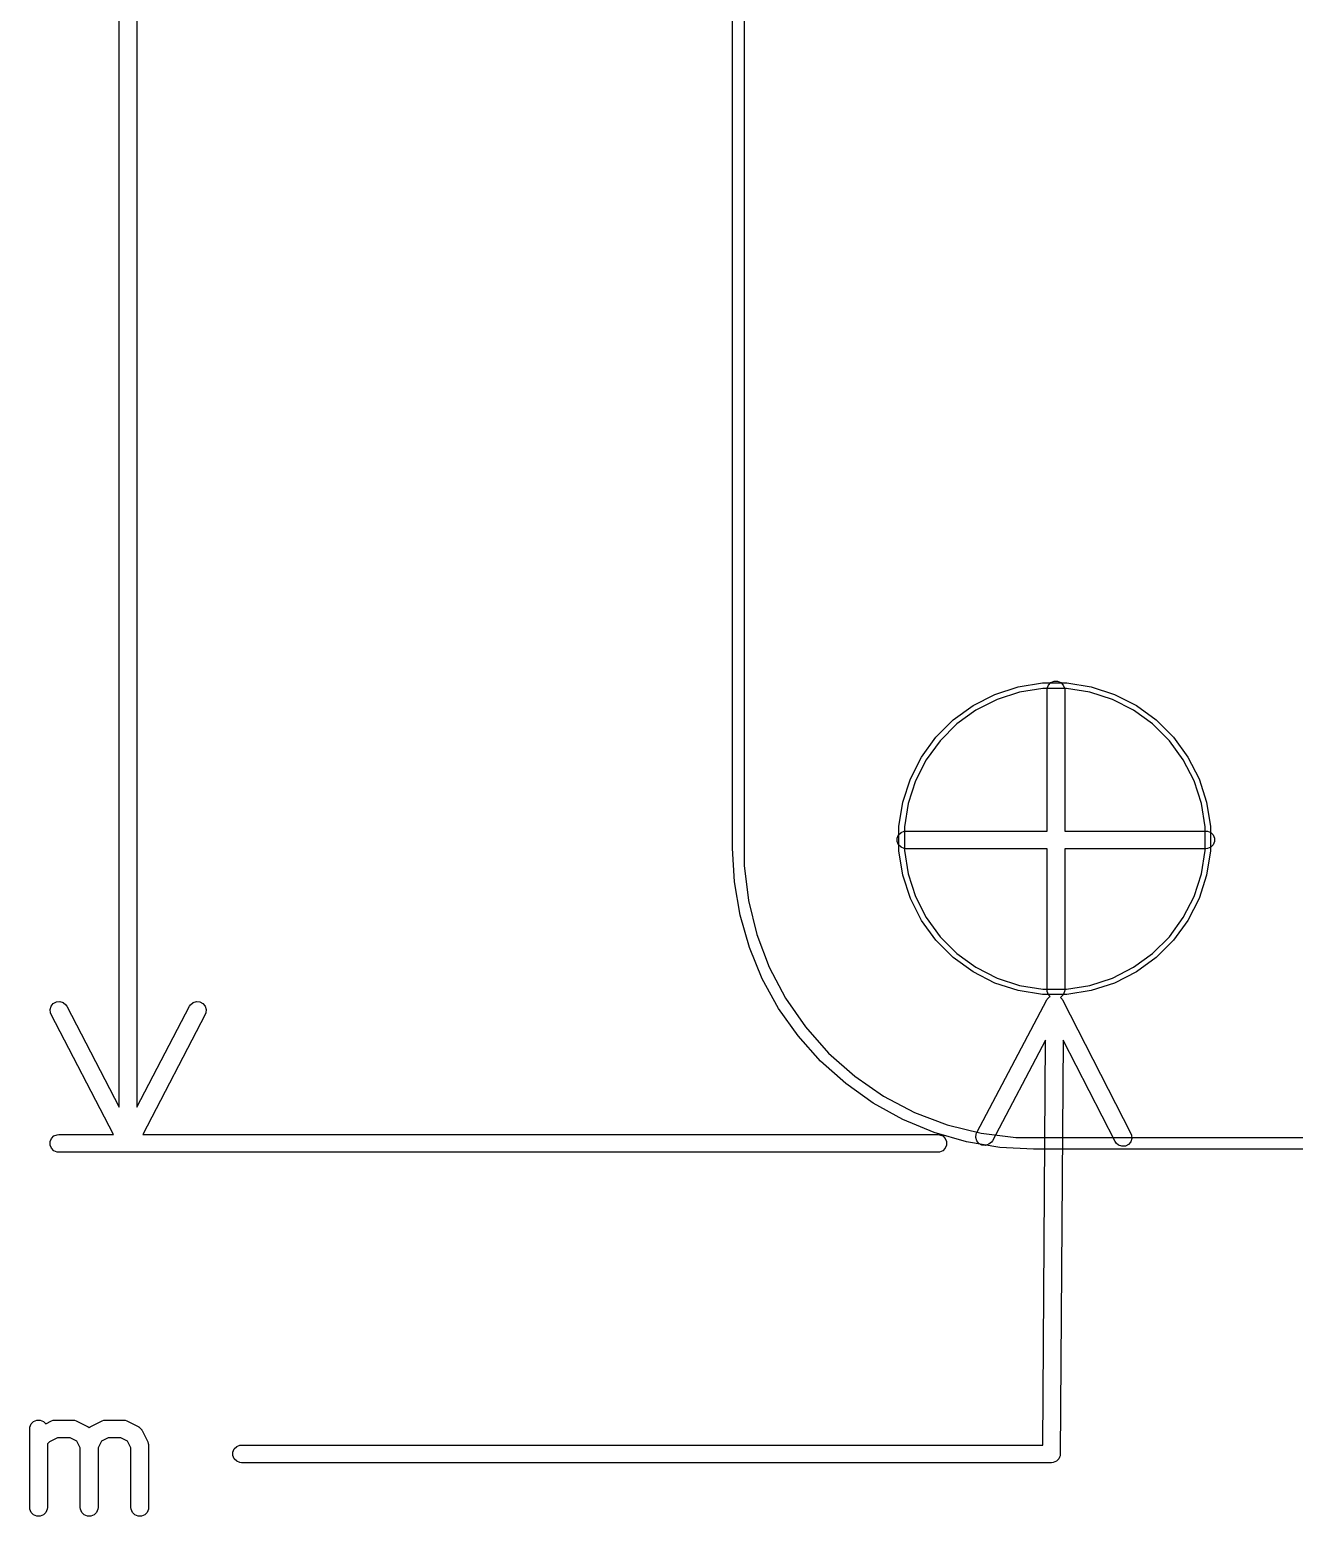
# Model space of a CAD drawing. Header units: inches. Extents: x 4.8 to 6.93, y -5.65 to -3.45.
# Drawn here: x 5.1572 to 5.579, y -5.6527 to -5.1571 of the extents above; entities that cross this region are included whole.
import ezdxf

# ---------------------------------------------------------------- set-up
doc = ezdxf.new("R2010")
doc.units = ezdxf.units.IN
doc.header["$MEASUREMENT"] = 0
doc.layers.add('F.Silkscreen', color=41, linetype='CONTINUOUS', true_color=0xf2eda1)

msp = doc.modelspace()

# ---------------------------------------------------------------- linework, layer by layer
at = {"layer": 'F.Silkscreen', "linetype": 'CONTINUOUS'}
for p, q in [((5.1871, -5.51634), (5.1871, -3.9448)), ((5.193, -3.9448), (5.193, -5.51634)), ((5.39162, -5.42998), (5.39162, -4.03116)), ((5.39556, -4.03116), (5.39556, -5.42998)), ((5.47916, -5.37869), (5.48694, -5.37616)), ((5.48694, -5.37616), (5.49502, -5.37488)), ((5.49516, -5.37669), (5.48736, -5.37792)), ((5.49502, -5.37488), (5.50319, -5.37488)), ((5.50305, -5.37669), (5.49516, -5.37669)), ((5.49654, -5.37722), (5.4966, -5.37664)), ((5.49654, -5.42427), (5.49654, -5.37722)), ((5.4966, -5.37664), (5.49704, -5.37558)), ((5.49704, -5.37558), (5.49786, -5.37477)), ((5.49786, -5.37477), (5.49892, -5.37432)), ((5.49892, -5.37432), (5.50007, -5.37432)), ((5.50007, -5.37432), (5.50114, -5.37477)), ((5.50114, -5.37477), (5.50195, -5.37558)), ((5.50195, -5.37558), (5.50239, -5.37664)), ((5.50239, -5.37664), (5.50245, -5.37722)), ((5.50245, -5.37722), (5.50245, -5.42427)), ((5.51084, -5.37792), (5.50305, -5.37669)), ((5.50319, -5.37488), (5.51127, -5.37616)), ((5.51127, -5.37616), (5.51904, -5.37869)), ((5.46526, -5.38721), (5.47188, -5.3824)), ((5.47188, -5.3824), (5.47916, -5.37869)), ((5.47986, -5.38036), (5.47283, -5.38395)), ((5.48736, -5.37792), (5.47986, -5.38036)), ((5.51835, -5.38036), (5.51084, -5.37792)), ((5.52538, -5.38395), (5.51835, -5.38036)), ((5.51904, -5.37869), (5.52633, -5.3824)), ((5.52633, -5.3824), (5.53294, -5.38721)), ((5.45948, -5.39299), (5.46526, -5.38721)), ((5.47283, -5.38395), (5.46644, -5.38858)), ((5.53177, -5.38858), (5.52538, -5.38395)), ((5.53294, -5.38721), (5.53873, -5.39299)), ((5.46644, -5.38858), (5.46086, -5.39416)), ((5.53735, -5.39416), (5.53177, -5.38858)), ((5.45468, -5.3996), (5.45948, -5.39299)), ((5.46086, -5.39416), (5.45622, -5.40055)), ((5.54199, -5.40055), (5.53735, -5.39416)), ((5.53873, -5.39299), (5.54353, -5.3996)), ((5.45096, -5.40689), (5.45468, -5.3996)), ((5.45622, -5.40055), (5.45264, -5.40758)), ((5.54557, -5.40758), (5.54199, -5.40055)), ((5.54353, -5.3996), (5.54724, -5.40689)), ((5.44844, -5.41466), (5.45096, -5.40689)), ((5.54724, -5.40689), (5.54977, -5.41466)), ((5.45264, -5.40758), (5.4502, -5.41509)), ((5.54801, -5.41509), (5.54557, -5.40758)), ((5.44716, -5.42274), (5.44844, -5.41466)), ((5.4502, -5.41509), (5.44897, -5.42288)), ((5.54924, -5.42288), (5.54801, -5.41509)), ((5.54977, -5.41466), (5.55105, -5.42274)), ((5.4466, -5.42664), (5.44704, -5.42558)), ((5.4466, -5.4278), (5.4466, -5.42664)), ((5.44704, -5.42558), (5.44786, -5.42477)), ((5.44716, -5.42288), (5.44716, -5.42274)), ((5.44716, -5.43092), (5.44716, -5.42288)), ((5.44786, -5.42477), (5.44892, -5.42432)), ((5.44892, -5.42432), (5.4495, -5.42427)), ((5.44897, -5.42288), (5.44897, -5.43077)), ((5.4495, -5.42427), (5.49654, -5.42427)), ((5.50245, -5.42427), (5.5495, -5.42427)), ((5.54924, -5.43077), (5.54924, -5.42288)), ((5.5495, -5.42427), (5.55007, -5.42432)), ((5.55007, -5.42432), (5.55114, -5.42477)), ((5.55105, -5.42274), (5.55105, -5.43092)), ((5.55114, -5.42477), (5.55195, -5.42558)), ((5.55195, -5.42558), (5.55239, -5.42664)), ((5.55239, -5.42664), (5.55239, -5.4278)), ((5.39225, -5.44122), (5.39162, -5.42998)), ((5.39556, -5.42998), (5.39556, -5.42998)), ((5.39556, -5.42998), (5.39556, -5.43581)), ((5.44704, -5.42886), (5.4466, -5.4278)), ((5.44786, -5.42968), (5.44704, -5.42886)), ((5.44844, -5.43899), (5.44716, -5.43092)), ((5.44892, -5.43012), (5.44786, -5.42968)), ((5.4495, -5.43017), (5.44892, -5.43012)), ((5.44897, -5.43077), (5.4502, -5.43857)), ((5.49654, -5.43017), (5.4495, -5.43017)), ((5.49654, -5.47722), (5.49654, -5.43017)), ((5.5495, -5.43017), (5.50245, -5.43017)), ((5.50245, -5.43017), (5.50245, -5.47722)), ((5.54801, -5.43857), (5.54924, -5.43077)), ((5.55007, -5.43012), (5.5495, -5.43017)), ((5.55105, -5.43092), (5.54977, -5.43899)), ((5.55114, -5.42968), (5.55007, -5.43012)), ((5.55195, -5.42886), (5.55114, -5.42968)), ((5.55239, -5.4278), (5.55195, -5.42886)), ((5.39556, -5.43581), (5.39697, -5.4474)), ((5.39414, -5.45232), (5.39225, -5.44122)), ((5.45096, -5.44677), (5.44844, -5.43899)), ((5.4502, -5.43857), (5.45264, -5.44607)), ((5.54557, -5.44607), (5.54801, -5.43857)), ((5.54977, -5.43899), (5.54724, -5.44677)), ((5.45468, -5.45405), (5.45096, -5.44677)), ((5.45264, -5.44607), (5.45622, -5.45311)), ((5.54199, -5.45311), (5.54557, -5.44607)), ((5.54724, -5.44677), (5.54353, -5.45405)), ((5.39697, -5.4474), (5.39976, -5.45873)), ((5.39726, -5.46314), (5.39414, -5.45232)), ((5.45948, -5.46067), (5.45468, -5.45405)), ((5.45622, -5.45311), (5.46086, -5.45949)), ((5.53735, -5.45949), (5.54199, -5.45311)), ((5.54353, -5.45405), (5.53873, -5.46067)), ((5.39976, -5.45873), (5.4039, -5.46964)), ((5.46526, -5.46645), (5.45948, -5.46067)), ((5.46086, -5.45949), (5.46644, -5.46507)), ((5.53177, -5.46507), (5.53735, -5.45949)), ((5.53873, -5.46067), (5.53294, -5.46645)), ((5.40156, -5.47354), (5.39726, -5.46314)), ((5.47188, -5.47126), (5.46526, -5.46645)), ((5.46644, -5.46507), (5.47283, -5.46971)), ((5.52538, -5.46971), (5.53177, -5.46507)), ((5.53294, -5.46645), (5.52633, -5.47126)), ((5.4039, -5.46964), (5.40932, -5.47997)), ((5.47916, -5.47497), (5.47188, -5.47126)), ((5.47283, -5.46971), (5.47986, -5.47329)), ((5.51835, -5.47329), (5.52538, -5.46971)), ((5.52633, -5.47126), (5.51904, -5.47497)), ((5.40701, -5.48339), (5.40156, -5.47354)), ((5.48694, -5.47749), (5.47916, -5.47497)), ((5.47986, -5.47329), (5.48736, -5.47573)), ((5.48736, -5.47573), (5.49516, -5.47697)), ((5.50305, -5.47697), (5.51084, -5.47573)), ((5.51084, -5.47573), (5.51835, -5.47329)), ((5.51904, -5.47497), (5.51127, -5.47749)), ((5.16437, -5.48263), (5.16511, -5.48175)), ((5.16511, -5.48175), (5.16613, -5.48122)), ((5.16613, -5.48122), (5.16728, -5.48112)), ((5.16728, -5.48112), (5.16838, -5.48146)), ((5.16838, -5.48146), (5.16926, -5.4822)), ((5.21083, -5.4822), (5.21172, -5.48146)), ((5.21172, -5.48146), (5.21281, -5.48112)), ((5.21281, -5.48112), (5.21396, -5.48122)), ((5.21396, -5.48122), (5.21498, -5.48175)), ((5.21498, -5.48175), (5.21572, -5.48263)), ((5.40932, -5.47997), (5.41595, -5.48957)), ((5.47309, -5.52475), (5.49649, -5.48056)), ((5.49502, -5.47877), (5.48694, -5.47749)), ((5.50319, -5.47877), (5.49502, -5.47877)), ((5.49516, -5.47697), (5.50305, -5.47697)), ((5.49649, -5.48056), (5.49652, -5.48053)), ((5.49652, -5.48053), (5.49653, -5.48051)), ((5.49653, -5.48051), (5.49656, -5.48047)), ((5.4966, -5.4778), (5.49654, -5.47722)), ((5.49656, -5.48047), (5.49663, -5.48036)), ((5.49704, -5.47886), (5.4966, -5.4778)), ((5.49663, -5.48036), (5.49666, -5.48029)), ((5.49666, -5.48029), (5.49671, -5.48024)), ((5.49671, -5.48024), (5.49681, -5.48008)), ((5.49681, -5.48008), (5.49706, -5.47988)), ((5.49761, -5.47943), (5.49704, -5.47886)), ((5.49706, -5.47988), (5.49727, -5.47963)), ((5.49727, -5.47963), (5.49739, -5.47957)), ((5.49739, -5.47957), (5.49748, -5.47948)), ((5.49748, -5.47948), (5.4976, -5.47943)), ((5.4976, -5.47943), (5.49761, -5.47943)), ((5.50114, -5.47968), (5.50102, -5.47972)), ((5.50102, -5.47972), (5.50117, -5.4799)), ((5.50195, -5.47886), (5.50114, -5.47968)), ((5.50117, -5.4799), (5.50142, -5.48011)), ((5.50142, -5.48011), (5.50152, -5.48027)), ((5.50152, -5.48027), (5.50157, -5.48032)), ((5.50157, -5.48032), (5.5016, -5.48039)), ((5.5016, -5.48039), (5.50167, -5.48051)), ((5.50167, -5.48051), (5.5017, -5.48054)), ((5.5017, -5.48054), (5.50171, -5.48056)), ((5.50171, -5.48056), (5.50173, -5.4806)), ((5.50173, -5.4806), (5.5245, -5.52512)), ((5.50239, -5.4778), (5.50195, -5.47886)), ((5.50245, -5.47722), (5.50239, -5.4778)), ((5.51127, -5.47749), (5.50319, -5.47877)), ((5.16403, -5.48373), (5.16437, -5.48263)), ((5.16413, -5.48488), (5.16403, -5.48373)), ((5.16434, -5.48541), (5.16413, -5.48488)), ((5.18518, -5.52545), (5.16434, -5.48541)), ((5.16926, -5.4822), (5.16958, -5.48269)), ((5.16958, -5.48269), (5.1871, -5.51634)), ((5.193, -5.51634), (5.21052, -5.48269)), ((5.21576, -5.48541), (5.19491, -5.52545)), ((5.21052, -5.48269), (5.21083, -5.4822)), ((5.21572, -5.48263), (5.21607, -5.48373)), ((5.21597, -5.48488), (5.21576, -5.48541)), ((5.21607, -5.48373), (5.21597, -5.48488)), ((5.41353, -5.49257), (5.40701, -5.48339)), ((5.41595, -5.48957), (5.42369, -5.49831)), ((5.42103, -5.50097), (5.41353, -5.49257)), ((5.49606, -5.49399), (5.47831, -5.52751)), ((5.49509, -5.62899), (5.49606, -5.49399)), ((5.50197, -5.49403), (5.50098, -5.63196)), ((5.51924, -5.52781), (5.50197, -5.49403)), ((5.42942, -5.50847), (5.42103, -5.50097)), ((5.42369, -5.49831), (5.43242, -5.50605)), ((5.43242, -5.50605), (5.44202, -5.51267)), ((5.4386, -5.51498), (5.42942, -5.50847)), ((5.44846, -5.52043), (5.4386, -5.51498)), ((5.44202, -5.51267), (5.45236, -5.5181)), ((5.45886, -5.52474), (5.44846, -5.52043)), ((5.45236, -5.5181), (5.46327, -5.52224)), ((5.16451, -5.52676), (5.16532, -5.52595)), ((5.16532, -5.52595), (5.16639, -5.52551)), ((5.16639, -5.52551), (5.16696, -5.52545)), ((5.16696, -5.52545), (5.18518, -5.52545)), ((5.19491, -5.52545), (5.46013, -5.52545)), ((5.46968, -5.52785), (5.45886, -5.52474)), ((5.46013, -5.52545), (5.4607, -5.52551)), ((5.4607, -5.52551), (5.46177, -5.52595)), ((5.46177, -5.52595), (5.46258, -5.52676)), ((5.46327, -5.52224), (5.4746, -5.52503)), ((5.47276, -5.52643), (5.47287, -5.52528)), ((5.4731, -5.52753), (5.47276, -5.52643)), ((5.47287, -5.52528), (5.47309, -5.52475)), ((5.4746, -5.52503), (5.48618, -5.52643)), ((5.48618, -5.52643), (5.49202, -5.52643)), ((5.49202, -5.52643), (5.49202, -5.52643)), ((5.49202, -5.52643), (6.67036, -5.52643)), ((5.5245, -5.52512), (5.52471, -5.52566)), ((5.52471, -5.52566), (5.5248, -5.5268)), ((5.16407, -5.52783), (5.16451, -5.52676)), ((5.16407, -5.52898), (5.16407, -5.52783)), ((5.16451, -5.53004), (5.16407, -5.52898)), ((5.16532, -5.53086), (5.16451, -5.53004)), ((5.16639, -5.5313), (5.16532, -5.53086)), ((5.16696, -5.53135), (5.16639, -5.5313)), ((5.46013, -5.53135), (5.16696, -5.53135)), ((5.4607, -5.5313), (5.46013, -5.53135)), ((5.46177, -5.53086), (5.4607, -5.5313)), ((5.46258, -5.53004), (5.46177, -5.53086)), ((5.46258, -5.52676), (5.46302, -5.52783)), ((5.46302, -5.52898), (5.46258, -5.53004)), ((5.46302, -5.52783), (5.46302, -5.52898)), ((5.48078, -5.52974), (5.46968, -5.52785)), ((5.47383, -5.52842), (5.4731, -5.52753)), ((5.47485, -5.52896), (5.47383, -5.52842)), ((5.476, -5.52907), (5.47485, -5.52896)), ((5.4771, -5.52873), (5.476, -5.52907)), ((5.47799, -5.52799), (5.4771, -5.52873)), ((5.47831, -5.52751), (5.47799, -5.52799)), ((5.49202, -5.53037), (5.48078, -5.52974)), ((6.67036, -5.53037), (5.49202, -5.53037)), ((5.49202, -5.53037), (5.49202, -5.53037)), ((5.49202, -5.53037), (5.49202, -5.53037)), ((5.51956, -5.52829), (5.51924, -5.52781)), ((5.52043, -5.52904), (5.51956, -5.52829)), ((5.52153, -5.52939), (5.52043, -5.52904)), ((5.52268, -5.5293), (5.52153, -5.52939)), ((5.5237, -5.52878), (5.52268, -5.5293)), ((5.52445, -5.5279), (5.5237, -5.52878)), ((5.5248, -5.5268), (5.52445, -5.5279)), ((5.16524, -5.62071), (5.16582, -5.62065)), ((5.16582, -5.62065), (5.17144, -5.62065)), ((5.17144, -5.62065), (5.17202, -5.62071)), ((5.18211, -5.62071), (5.18269, -5.62065)), ((5.18269, -5.62065), (5.18831, -5.62065)), ((5.18831, -5.62065), (5.18889, -5.62071)), ((5.15724, -5.6236), (5.1573, -5.62302)), ((5.15724, -5.64985), (5.15724, -5.6236)), ((5.1573, -5.62302), (5.15774, -5.62196)), ((5.15774, -5.62196), (5.15855, -5.62115)), ((5.15855, -5.62115), (5.15962, -5.62071)), ((5.15962, -5.62071), (5.16077, -5.62071)), ((5.16077, -5.62071), (5.16183, -5.62115)), ((5.16183, -5.62115), (5.1626, -5.62191)), ((5.1626, -5.62191), (5.1645, -5.62096)), ((5.1645, -5.62096), (5.16504, -5.62075)), ((5.16504, -5.62075), (5.16514, -5.62075)), ((5.16514, -5.62075), (5.16524, -5.62071)), ((5.17202, -5.62071), (5.17211, -5.62075)), ((5.17211, -5.62075), (5.17222, -5.62075)), ((5.17222, -5.62075), (5.17276, -5.62096)), ((5.17276, -5.62096), (5.17651, -5.62283)), ((5.17651, -5.62283), (5.17661, -5.6229)), ((5.17661, -5.6229), (5.17665, -5.62291)), ((5.17665, -5.62291), (5.17671, -5.62296)), ((5.17671, -5.62296), (5.177, -5.62314)), ((5.177, -5.62314), (5.17706, -5.62322)), ((5.17706, -5.62322), (5.17713, -5.62314)), ((5.17713, -5.62314), (5.17742, -5.62296)), ((5.17742, -5.62296), (5.17748, -5.62291)), ((5.17748, -5.62291), (5.17752, -5.6229)), ((5.17752, -5.6229), (5.17762, -5.62283)), ((5.17762, -5.62283), (5.18137, -5.62096)), ((5.18137, -5.62096), (5.18191, -5.62075)), ((5.18191, -5.62075), (5.18201, -5.62075)), ((5.18201, -5.62075), (5.18211, -5.62071)), ((5.18889, -5.62071), (5.18899, -5.62075)), ((5.18899, -5.62075), (5.18909, -5.62075)), ((5.18909, -5.62075), (5.18963, -5.62096)), ((5.18963, -5.62096), (5.19338, -5.62283)), ((5.19338, -5.62283), (5.19348, -5.6229)), ((5.19348, -5.6229), (5.19353, -5.62291)), ((5.19353, -5.62291), (5.19358, -5.62296)), ((5.19358, -5.62296), (5.19387, -5.62314)), ((5.19387, -5.62314), (5.19412, -5.62342)), ((5.19412, -5.62342), (5.1944, -5.62367)), ((5.1944, -5.62367), (5.19458, -5.62396)), ((5.19458, -5.62396), (5.19463, -5.62401)), ((5.19463, -5.62401), (5.19464, -5.62406)), ((5.19464, -5.62406), (5.1947, -5.62416)), ((5.1947, -5.62416), (5.19658, -5.6279)), ((5.16382, -5.6279), (5.16314, -5.62857)), ((5.16314, -5.62857), (5.16314, -5.64985)), ((5.16651, -5.62655), (5.16382, -5.6279)), ((5.17074, -5.62655), (5.16651, -5.62655)), ((5.17299, -5.62768), (5.17074, -5.62655)), ((5.17411, -5.62992), (5.17299, -5.62768)), ((5.17411, -5.64985), (5.17411, -5.62992)), ((5.18114, -5.62768), (5.18002, -5.62992)), ((5.18002, -5.62992), (5.18002, -5.64985)), ((5.18339, -5.62655), (5.18114, -5.62768)), ((5.18762, -5.62655), (5.18339, -5.62655)), ((5.18986, -5.62768), (5.18762, -5.62655)), ((5.19098, -5.62992), (5.18986, -5.62768)), ((5.19098, -5.64985), (5.19098, -5.62992)), ((5.19658, -5.6279), (5.19679, -5.62845)), ((5.19679, -5.62845), (5.19679, -5.62855)), ((5.19679, -5.62855), (5.19683, -5.62865)), ((5.19683, -5.62865), (5.19689, -5.62923)), ((5.19689, -5.62923), (5.19689, -5.64985)), ((5.22502, -5.63137), (5.22546, -5.6303)), ((5.22546, -5.6303), (5.22628, -5.62949)), ((5.22628, -5.62949), (5.22734, -5.62905)), ((5.22734, -5.62905), (5.22792, -5.62899)), ((5.22792, -5.62899), (5.49509, -5.62899)), ((5.22502, -5.63252), (5.22502, -5.63137)), ((5.22546, -5.63358), (5.22502, -5.63252)), ((5.22628, -5.6344), (5.22546, -5.63358)), ((5.22734, -5.63484), (5.22628, -5.6344)), ((5.22792, -5.63489), (5.22734, -5.63484)), ((5.49802, -5.63489), (5.22792, -5.63489)), ((5.49856, -5.63484), (5.49802, -5.63489)), ((5.49858, -5.63484), (5.49856, -5.63484)), ((5.49859, -5.63484), (5.49858, -5.63484)), ((5.4986, -5.63484), (5.49859, -5.63484)), ((5.49913, -5.63462), (5.4986, -5.63484)), ((5.49965, -5.63441), (5.49913, -5.63462)), ((5.49967, -5.6344), (5.49965, -5.6344)), ((5.49965, -5.6344), (5.49965, -5.63441)), ((5.50007, -5.634), (5.49967, -5.6344)), ((5.50047, -5.6336), (5.50007, -5.634)), ((5.50048, -5.63358), (5.50047, -5.63359)), ((5.50047, -5.63359), (5.50047, -5.6336)), ((5.5007, -5.63306), (5.50048, -5.63358)), ((5.50092, -5.63254), (5.5007, -5.63306)), ((5.50098, -5.63196), (5.50092, -5.6325)), ((5.50092, -5.6325), (5.50092, -5.63252)), ((5.50092, -5.63252), (5.50092, -5.63252)), ((5.50092, -5.63252), (5.50092, -5.63254)), ((5.1573, -5.65042), (5.15724, -5.64985)), ((5.16314, -5.64985), (5.16309, -5.65042)), ((5.17417, -5.65042), (5.17411, -5.64985)), ((5.18002, -5.64985), (5.17996, -5.65042)), ((5.19104, -5.65042), (5.19098, -5.64985)), ((5.19689, -5.64985), (5.19683, -5.65042)), ((5.15774, -5.65149), (5.1573, -5.65042)), ((5.15855, -5.6523), (5.15774, -5.65149)), ((5.15962, -5.65274), (5.15855, -5.6523)), ((5.16077, -5.65274), (5.15962, -5.65274)), ((5.16183, -5.6523), (5.16077, -5.65274)), ((5.16265, -5.65149), (5.16183, -5.6523)), ((5.16309, -5.65042), (5.16265, -5.65149)), ((5.17461, -5.65149), (5.17417, -5.65042)), ((5.17542, -5.6523), (5.17461, -5.65149)), ((5.17649, -5.65274), (5.17542, -5.6523)), ((5.17764, -5.65274), (5.17649, -5.65274)), ((5.17871, -5.6523), (5.17764, -5.65274)), ((5.17952, -5.65149), (5.17871, -5.6523)), ((5.17996, -5.65042), (5.17952, -5.65149)), ((5.19148, -5.65149), (5.19104, -5.65042)), ((5.1923, -5.6523), (5.19148, -5.65149)), ((5.19336, -5.65274), (5.1923, -5.6523)), ((5.19451, -5.65274), (5.19336, -5.65274)), ((5.19558, -5.6523), (5.19451, -5.65274)), ((5.19639, -5.65149), (5.19558, -5.6523)), ((5.19683, -5.65042), (5.19639, -5.65149))]:
    msp.add_line(p, q, dxfattribs=at)

doc.saveas('drawing.dxf')
